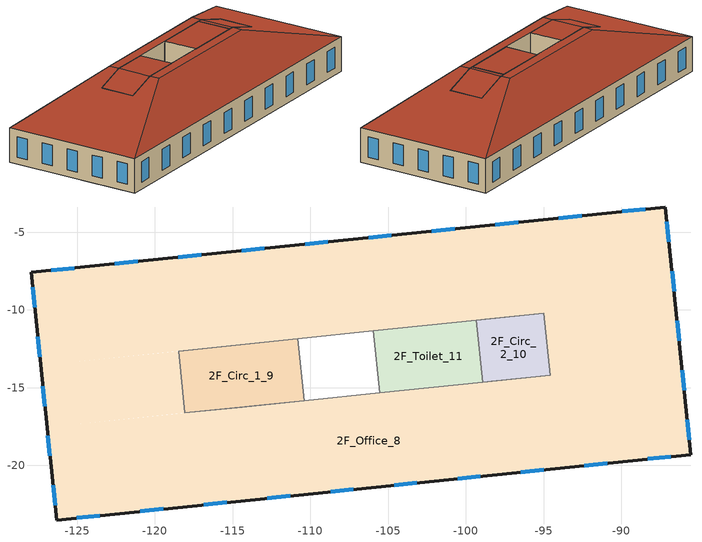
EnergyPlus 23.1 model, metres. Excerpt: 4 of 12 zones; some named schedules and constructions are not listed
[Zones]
2F_Circ_1_9
 floor to GF_Circ_1_4 (300mmConcrete 80mmInsulation 80mmScreed_FLIPPED): -118.47,-12.64 -110.79,-11.85 -110.38,-15.83 -118.06,-16.62 z4
 wall to GF_Stairwell_6 (200mmConcrete_FLIPPED): -110.38,-15.83 -110.79,-11.85 z4:12
 wall to 2F_Office_8 (200mmConcrete_FLIPPED): -118.47,-12.64 -118.06,-16.62 z4:10.9; -118.06,-16.62,4 -110.38,-15.83,4 -110.38,-15.83,12 -114.69,-16.28,12 -118.06,-16.62,10.9; -110.79,-11.85,4 -118.47,-12.64,4 -118.47,-12.64,10.9 -115.11,-12.3,12 -110.79,-11.85,12
 roof outside (NECB-2020 Non-residential Library CZ 8 Exterior Roof (Mass)): -118.47,-12.64,10.9 -118.06,-16.62,10.9 -114.69,-16.28,12 -115.11,-12.3,12; -110.38,-15.83 -110.79,-11.85 -115.11,-12.3 -114.69,-16.28 z12
2F_Circ_2_10
 floor to GF_Circ_2_5 (300mmConcrete 80mmInsulation 80mmScreed_FLIPPED): -99.32,-10.67 -94.99,-10.22 -94.58,-14.2 -98.91,-14.65 z4
 wall to 2F_Toilet_11 (200mmConcrete): -99.32,-10.67 -98.91,-14.65 z4:12
 wall to 2F_Office_8 (200mmConcrete_FLIPPED): -94.58,-14.2 -94.99,-10.22 z4:10.76; -98.91,-14.65,4 -94.58,-14.2,4 -94.58,-14.2,10.76 -98.38,-14.59,12 -98.91,-14.65,12; -94.99,-10.22,4 -99.32,-10.67,4 -99.32,-10.67,12 -98.79,-10.61,12 -94.99,-10.22,10.76
 roof outside (NECB-2020 Non-residential Library CZ 8 Exterior Roof (Mass)): -94.58,-14.2,10.76 -94.99,-10.22,10.76 -98.79,-10.61,12 -98.38,-14.59,12; -99.32,-10.67 -98.91,-14.65 -98.38,-14.59 -98.79,-10.61 z12
2F_Office_8
 floor to GF_Office_1_0 (300mmConcrete 80mmInsulation 80mmScreed_FLIPPED): -86.15,-13.33 -85.53,-19.3 -126.31,-23.51 -126.93,-17.54 z4
 floor to GF_Meeting_1_2 (300mmConcrete 80mmInsulation 80mmScreed_FLIPPED): -127.34,-13.56 -118.47,-12.64 -118.06,-16.62 -126.93,-17.54 z4
 floor to GF_Meeting_2_3 (300mmConcrete 80mmInsulation 80mmScreed_FLIPPED): -94.99,-10.22 -86.56,-9.35 -86.15,-13.33 -94.58,-14.2 z4
 floor to GF_Office_2_1 (300mmConcrete 80mmInsulation 80mmScreed_FLIPPED): -127.34,-13.56 -127.96,-7.59 -87.17,-3.38 -86.56,-9.35 z4
 wall outside (2226 Exterior Wall): -127.96,-7.59 -126.31,-23.51 -85.53,-19.3 -87.17,-3.38 -127.96,-7.59 z4:8
 wall to GF_Stairwell_6 (200mmConcrete_FLIPPED): -110.79,-11.85 -105.95,-11.35 / -105.54,-15.33 -110.38,-15.83 z4:12
 wall to 2F_Toilet_11 (200mmConcrete): -105.95,-11.35 -99.32,-10.67 / -98.91,-14.65 -105.54,-15.33 z4:12
 window (Solarban 72 (2) on Starphire - Solarban 72 (4) on Starphire - Starphire (Krypton)): -127.86,-8.55 -127.73,-9.82 / -127.53,-11.73 -127.4,-13 / -127.2,-14.91 -127.07,-16.19 / -126.87,-18.1 -126.74,-19.37 / -126.54,-21.28 -126.41,-22.55 / -125.01,-23.37 -123.54,-23.22 / -120.93,-22.95 -119.46,-22.8 / -116.85,-22.53 -115.38,-22.38 / -112.77,-22.11 -111.31,-21.96 / -108.7,-21.69 -107.23,-21.54 / -104.62,-21.27 -103.15,-21.12 / -100.54,-20.85 -99.07,-20.69 / -96.46,-20.43 -94.99,-20.27 / -92.38,-20 -90.91,-19.85 / -88.3,-19.58 -86.84,-19.43 / -86.94,-5.61 -87.07,-4.34 / -86.61,-8.79 -86.75,-7.52 / -86.29,-11.98 -86.42,-10.7 / -85.96,-15.16 -86.09,-13.89 / -85.63,-18.34 -85.76,-17.07 / -125.18,-7.31 -126.65,-7.46 / -121.11,-6.88 -122.57,-7.04 / -117.03,-6.46 -118.5,-6.61 / -112.95,-6.04 -114.42,-6.19 / -108.87,-5.62 -110.34,-5.77 / -104.79,-5.2 -106.26,-5.35 / -100.71,-4.78 -102.18,-4.93 / -96.64,-4.36 -98.1,-4.51 / -92.56,-3.94 -94.03,-4.09 / -88.48,-3.52 -89.95,-3.67 z4.8:7.2
 roof outside (NECB-2020 Non-residential Library CZ 8 Exterior Roof (Mass)): -126.31,-23.51,8 -85.53,-19.3,8 -98.26,-15.79,12 -114.57,-17.47,12; -87.17,-3.38,8 -127.96,-7.59,8 -115.23,-11.1,12 -98.92,-9.42,12; -114.57,-17.47 -98.26,-15.79 -98.38,-14.59 -114.69,-16.28 z12; -98.92,-9.42 -115.23,-11.1 -115.11,-12.3 -98.79,-10.61 z12; -85.53,-19.3,8 -87.17,-3.38,8 -98.92,-9.42,12 -98.79,-10.61,12 -94.99,-10.22,10.76 -94.58,-14.2,10.76 -98.38,-14.59,12 -98.26,-15.79,12; -127.96,-7.59,8 -126.31,-23.51,8 -114.57,-17.47,12 -114.69,-16.28,12 -118.06,-16.62,10.9 -118.47,-12.64,10.9 -115.11,-12.3,12 -115.23,-11.1,12
2F_Toilet_11
 floor to GF_Toilet_7 (300mmConcrete 80mmInsulation 80mmScreed_FLIPPED): -105.95,-11.35 -99.32,-10.67 -98.91,-14.65 -105.54,-15.33 z4
 wall to GF_Stairwell_6 (200mmConcrete_FLIPPED): -105.95,-11.35 -105.54,-15.33 z4:12
 roof outside (NECB-2020 Non-residential Library CZ 8 Exterior Roof (Mass)): -105.95,-11.35 -105.54,-15.33 -98.91,-14.65 -99.32,-10.67 z12
[Schedule:Week:Daily]
NatVentAvail_2F_Office_8_43; NatVentAvail_GF_Meeting_1_2_43; NatVentAvail_GF_Meeting_2_3_43; NatVentAvail_GF_Office_1_0_43; NatVentAvail_GF_Office_2_1_43: 152982e6-2073-4c89-9850-df9441948286, 259c226b-6335-499b-b022-16b16b382236, 4c731f74-dba0-4987-ac3a-d2566bbb9b55, c10aaf93-a44e-4fdf-adbb-a5451c996f68, 40c08c7b-987b-4ad5-9a42-947e78c8e0e0, 481b65be-aa34-4394-8cfc-39d96cf37334, ae2e3c0e-11ce-41fe-a83c-8940e1383ade, 152982e6-2073-4c89-9850-df9441948286, 152982e6-2073-4c89-9850-df9441948286, 152982e6-2073-4c89-9850-df9441948286, 152982e6-2073-4c89-9850-df9441948286, 152982e6-2073-4c89-9850-df9441948286
NatVentAvail_2F_Office_8_44; NatVentAvail_GF_Meeting_1_2_44; NatVentAvail_GF_Meeting_2_3_44; NatVentAvail_GF_Office_1_0_44; NatVentAvail_GF_Office_2_1_44: 6cda91d2-0097-4b03-aa23-5d7b77ec1b82, e046ac1c-ff5e-4474-adac-aa59b25e6532, 6e8aab75-6853-4fc0-ac2a-944df9f40c04, 481b65be-aa34-4394-8cfc-39d96cf37334, 481b65be-aa34-4394-8cfc-39d96cf37334, 481b65be-aa34-4394-8cfc-39d96cf37334, 481b65be-aa34-4394-8cfc-39d96cf37334, 6cda91d2-0097-4b03-aa23-5d7b77ec1b82, 6cda91d2-0097-4b03-aa23-5d7b77ec1b82, 6cda91d2-0097-4b03-aa23-5d7b77ec1b82, 6cda91d2-0097-4b03-aa23-5d7b77ec1b82, 6cda91d2-0097-4b03-aa23-5d7b77ec1b82
NatVentAvail_2F_Office_8_45; NatVentAvail_GF_Meeting_1_2_45; NatVentAvail_GF_Meeting_2_3_45; NatVentAvail_GF_Office_1_0_45; NatVentAvail_GF_Office_2_1_45: 481b65be-aa34-4394-8cfc-39d96cf37334, 481b65be-aa34-4394-8cfc-39d96cf37334, 481b65be-aa34-4394-8cfc-39d96cf37334, 481b65be-aa34-4394-8cfc-39d96cf37334, 481b65be-aa34-4394-8cfc-39d96cf37334, 86d1a6be-b150-4cc0-acfd-dbd733c04d7d, 481b65be-aa34-4394-8cfc-39d96cf37334, 481b65be-aa34-4394-8cfc-39d96cf37334, 481b65be-aa34-4394-8cfc-39d96cf37334, 481b65be-aa34-4394-8cfc-39d96cf37334, 481b65be-aa34-4394-8cfc-39d96cf37334, 481b65be-aa34-4394-8cfc-39d96cf37334
NatVentAvail_2F_Office_8_46; NatVentAvail_GF_Meeting_1_2_46; NatVentAvail_GF_Meeting_2_3_46; NatVentAvail_GF_Office_1_0_46; NatVentAvail_GF_Office_2_1_46: ac4be1b3-f73c-450c-9d04-176db04e2cff, 481b65be-aa34-4394-8cfc-39d96cf37334, 481b65be-aa34-4394-8cfc-39d96cf37334, 481b65be-aa34-4394-8cfc-39d96cf37334, 481b65be-aa34-4394-8cfc-39d96cf37334, 481b65be-aa34-4394-8cfc-39d96cf37334, 481b65be-aa34-4394-8cfc-39d96cf37334, ac4be1b3-f73c-450c-9d04-176db04e2cff, ac4be1b3-f73c-450c-9d04-176db04e2cff, ac4be1b3-f73c-450c-9d04-176db04e2cff, ac4be1b3-f73c-450c-9d04-176db04e2cff, ac4be1b3-f73c-450c-9d04-176db04e2cff
NatVentAvail_2F_Office_8_47; NatVentAvail_GF_Meeting_1_2_47; NatVentAvail_GF_Meeting_2_3_47; NatVentAvail_GF_Office_1_0_47; NatVentAvail_GF_Office_2_1_47: 481b65be-aa34-4394-8cfc-39d96cf37334, 481b65be-aa34-4394-8cfc-39d96cf37334, 481b65be-aa34-4394-8cfc-39d96cf37334, cef42017-93b5-44b4-a663-666a9f402b3b, 4fefc9f6-fae6-4721-958a-7d4dd10203c1, 481b65be-aa34-4394-8cfc-39d96cf37334, 481b65be-aa34-4394-8cfc-39d96cf37334, 481b65be-aa34-4394-8cfc-39d96cf37334, 481b65be-aa34-4394-8cfc-39d96cf37334, 481b65be-aa34-4394-8cfc-39d96cf37334, 481b65be-aa34-4394-8cfc-39d96cf37334, 481b65be-aa34-4394-8cfc-39d96cf37334
NatVentAvail_2F_Office_8_48; NatVentAvail_2F_Office_8_50; NatVentAvail_2F_Office_8_51; NatVentAvail_2F_Office_8_52; NatVentAvail_GF_Meeting_1_2_0; NatVentAvail_GF_Meeting_1_2_1; NatVentAvail_GF_Meeting_1_2_5; NatVentAvail_GF_Meeting_1_2_6; NatVentAvail_GF_Meeting_1_2_8; NatVentAvail_GF_Meeting_1_2_48; NatVentAvail_GF_Meeting_1_2_50; NatVentAvail_GF_Meeting_1_2_51; NatVentAvail_GF_Meeting_1_2_52; NatVentAvail_GF_Meeting_2_3_0; NatVentAvail_GF_Meeting_2_3_1; NatVentAvail_GF_Meeting_2_3_5; NatVentAvail_GF_Meeting_2_3_6; NatVentAvail_GF_Meeting_2_3_8; NatVentAvail_GF_Meeting_2_3_48; NatVentAvail_GF_Meeting_2_3_50; NatVentAvail_GF_Meeting_2_3_51; NatVentAvail_GF_Meeting_2_3_52; NatVentAvail_GF_Office_1_0_0; NatVentAvail_GF_Office_1_0_1; NatVentAvail_GF_Office_1_0_5; NatVentAvail_GF_Office_1_0_6; NatVentAvail_GF_Office_1_0_8; NatVentAvail_GF_Office_1_0_48; NatVentAvail_GF_Office_1_0_50; NatVentAvail_GF_Office_1_0_51; NatVentAvail_GF_Office_1_0_52; NatVentAvail_GF_Office_2_1_0; NatVentAvail_GF_Office_2_1_1; NatVentAvail_GF_Office_2_1_5; NatVentAvail_GF_Office_2_1_6; NatVentAvail_GF_Office_2_1_8; NatVentAvail_GF_Office_2_1_48; NatVentAvail_GF_Office_2_1_50; NatVentAvail_GF_Office_2_1_51; NatVentAvail_GF_Office_2_1_52: 481b65be-aa34-4394-8cfc-39d96cf37334, 481b65be-aa34-4394-8cfc-39d96cf37334, 481b65be-aa34-4394-8cfc-39d96cf37334, 481b65be-aa34-4394-8cfc-39d96cf37334, 481b65be-aa34-4394-8cfc-39d96cf37334, 481b65be-aa34-4394-8cfc-39d96cf37334, 481b65be-aa34-4394-8cfc-39d96cf37334, 481b65be-aa34-4394-8cfc-39d96cf37334, 481b65be-aa34-4394-8cfc-39d96cf37334, 481b65be-aa34-4394-8cfc-39d96cf37334, 481b65be-aa34-4394-8cfc-39d96cf37334, 481b65be-aa34-4394-8cfc-39d96cf37334
NatVentAvail_2F_Office_8_49; NatVentAvail_GF_Meeting_1_2_49; NatVentAvail_GF_Meeting_2_3_49; NatVentAvail_GF_Office_1_0_49; NatVentAvail_GF_Office_2_1_49: 481b65be-aa34-4394-8cfc-39d96cf37334, 481b65be-aa34-4394-8cfc-39d96cf37334, 1a1f2160-0220-44d4-ab9a-8bd88a1c583a, 481b65be-aa34-4394-8cfc-39d96cf37334, 7a194255-b2a1-4178-a277-9114146790ef, a4f48adb-2329-451d-a222-4d571732849f, 481b65be-aa34-4394-8cfc-39d96cf37334, 481b65be-aa34-4394-8cfc-39d96cf37334, 481b65be-aa34-4394-8cfc-39d96cf37334, 481b65be-aa34-4394-8cfc-39d96cf37334, 481b65be-aa34-4394-8cfc-39d96cf37334, 481b65be-aa34-4394-8cfc-39d96cf37334
NatVentAvail_GF_Meeting_1_2_2; NatVentAvail_GF_Meeting_2_3_2; NatVentAvail_GF_Office_1_0_2; NatVentAvail_GF_Office_2_1_2: 481b65be-aa34-4394-8cfc-39d96cf37334, 35135b1e-b0cb-4441-952d-0c07ebfb78a6, 481b65be-aa34-4394-8cfc-39d96cf37334, 481b65be-aa34-4394-8cfc-39d96cf37334, 481b65be-aa34-4394-8cfc-39d96cf37334, 481b65be-aa34-4394-8cfc-39d96cf37334, 481b65be-aa34-4394-8cfc-39d96cf37334, 481b65be-aa34-4394-8cfc-39d96cf37334, 481b65be-aa34-4394-8cfc-39d96cf37334, 481b65be-aa34-4394-8cfc-39d96cf37334, 481b65be-aa34-4394-8cfc-39d96cf37334, 481b65be-aa34-4394-8cfc-39d96cf37334
NatVentAvail_GF_Meeting_1_2_3; NatVentAvail_GF_Meeting_2_3_3; NatVentAvail_GF_Office_1_0_3; NatVentAvail_GF_Office_2_1_3: 481b65be-aa34-4394-8cfc-39d96cf37334, 481b65be-aa34-4394-8cfc-39d96cf37334, 481b65be-aa34-4394-8cfc-39d96cf37334, 150945bf-e9d1-49c0-9279-e35aa3919a6a, 5fdfd00a-b9b2-48e8-bf71-d67caf496b49, a4f48adb-2329-451d-a222-4d571732849f, 481b65be-aa34-4394-8cfc-39d96cf37334, 481b65be-aa34-4394-8cfc-39d96cf37334, 481b65be-aa34-4394-8cfc-39d96cf37334, 481b65be-aa34-4394-8cfc-39d96cf37334, 481b65be-aa34-4394-8cfc-39d96cf37334, 481b65be-aa34-4394-8cfc-39d96cf37334
NatVentAvail_GF_Meeting_1_2_4; NatVentAvail_GF_Meeting_2_3_4; NatVentAvail_GF_Office_1_0_4; NatVentAvail_GF_Office_2_1_4: 481b65be-aa34-4394-8cfc-39d96cf37334, 481b65be-aa34-4394-8cfc-39d96cf37334, 481b65be-aa34-4394-8cfc-39d96cf37334, 481b65be-aa34-4394-8cfc-39d96cf37334, 481b65be-aa34-4394-8cfc-39d96cf37334, 481b65be-aa34-4394-8cfc-39d96cf37334, 6533cae3-2536-4365-937b-e180d94842ca, 481b65be-aa34-4394-8cfc-39d96cf37334, 481b65be-aa34-4394-8cfc-39d96cf37334, 481b65be-aa34-4394-8cfc-39d96cf37334, 481b65be-aa34-4394-8cfc-39d96cf37334, 481b65be-aa34-4394-8cfc-39d96cf37334
NatVentAvail_GF_Meeting_1_2_7; NatVentAvail_GF_Meeting_2_3_7; NatVentAvail_GF_Office_1_0_7; NatVentAvail_GF_Office_2_1_7: 481b65be-aa34-4394-8cfc-39d96cf37334, 481b65be-aa34-4394-8cfc-39d96cf37334, 481b65be-aa34-4394-8cfc-39d96cf37334, 481b65be-aa34-4394-8cfc-39d96cf37334, 75b6f9e5-fbf6-469f-ad0e-e44e1781b06f, 481b65be-aa34-4394-8cfc-39d96cf37334, 481b65be-aa34-4394-8cfc-39d96cf37334, 481b65be-aa34-4394-8cfc-39d96cf37334, 481b65be-aa34-4394-8cfc-39d96cf37334, 481b65be-aa34-4394-8cfc-39d96cf37334, 481b65be-aa34-4394-8cfc-39d96cf37334, 481b65be-aa34-4394-8cfc-39d96cf37334
NatVentAvail_GF_Meeting_1_2_9; NatVentAvail_GF_Meeting_2_3_9; NatVentAvail_GF_Office_1_0_9; NatVentAvail_GF_Office_2_1_9: 481b65be-aa34-4394-8cfc-39d96cf37334, 481b65be-aa34-4394-8cfc-39d96cf37334, 481b65be-aa34-4394-8cfc-39d96cf37334, 481b65be-aa34-4394-8cfc-39d96cf37334, 481b65be-aa34-4394-8cfc-39d96cf37334, ba71edfe-bbb3-4496-8d68-2935feb822b6, 481b65be-aa34-4394-8cfc-39d96cf37334, 481b65be-aa34-4394-8cfc-39d96cf37334, 481b65be-aa34-4394-8cfc-39d96cf37334, 481b65be-aa34-4394-8cfc-39d96cf37334, 481b65be-aa34-4394-8cfc-39d96cf37334, 481b65be-aa34-4394-8cfc-39d96cf37334
NatVentAvail_GF_Meeting_1_2_10; NatVentAvail_GF_Meeting_2_3_10; NatVentAvail_GF_Office_1_0_10; NatVentAvail_GF_Office_2_1_10: 481b65be-aa34-4394-8cfc-39d96cf37334, c633655f-a35f-4c08-b48d-3a6c36cc312d, e6041973-ce6f-4d1b-b63b-9be04b6466bc, 481b65be-aa34-4394-8cfc-39d96cf37334, 481b65be-aa34-4394-8cfc-39d96cf37334, 481b65be-aa34-4394-8cfc-39d96cf37334, ddfdac7b-5d8c-48df-ac3c-2649f0067b1c, 481b65be-aa34-4394-8cfc-39d96cf37334, 481b65be-aa34-4394-8cfc-39d96cf37334, 481b65be-aa34-4394-8cfc-39d96cf37334, 481b65be-aa34-4394-8cfc-39d96cf37334, 481b65be-aa34-4394-8cfc-39d96cf37334
NatVentAvail_GF_Meeting_1_2_11; NatVentAvail_GF_Meeting_2_3_11; NatVentAvail_GF_Office_1_0_11; NatVentAvail_GF_Office_2_1_11: 481b65be-aa34-4394-8cfc-39d96cf37334, 481b65be-aa34-4394-8cfc-39d96cf37334, 341d4c8f-a9f5-4b40-9769-2dbcab0205e0, 7108c6a7-f48c-42e5-8b77-167fa0b1e350, a6d4cbd6-8dbd-4274-acf7-417acc61ad59, 481b65be-aa34-4394-8cfc-39d96cf37334, 45aa8c06-62dd-494e-b799-91492d05be73, 481b65be-aa34-4394-8cfc-39d96cf37334, 481b65be-aa34-4394-8cfc-39d96cf37334, 481b65be-aa34-4394-8cfc-39d96cf37334, 481b65be-aa34-4394-8cfc-39d96cf37334, 481b65be-aa34-4394-8cfc-39d96cf37334
NatVentAvail_GF_Meeting_1_2_12; NatVentAvail_GF_Meeting_2_3_12; NatVentAvail_GF_Office_1_0_12; NatVentAvail_GF_Office_2_1_12: a385ad6d-5881-42ea-9053-ca77a66d77ad, 70307fdd-10f4-492c-bdc0-4585adde213a, 481b65be-aa34-4394-8cfc-39d96cf37334, 481b65be-aa34-4394-8cfc-39d96cf37334, 9398d388-8b38-4bd0-9d0b-05249172f20e, 4e9d083e-eebf-4b7b-b2db-40feb3b47f5a, bcef20a4-bedf-4915-a70b-752fc1135f89, a385ad6d-5881-42ea-9053-ca77a66d77ad, a385ad6d-5881-42ea-9053-ca77a66d77ad, a385ad6d-5881-42ea-9053-ca77a66d77ad, a385ad6d-5881-42ea-9053-ca77a66d77ad, a385ad6d-5881-42ea-9053-ca77a66d77ad
NatVentAvail_GF_Meeting_1_2_13; NatVentAvail_GF_Meeting_2_3_13; NatVentAvail_GF_Office_1_0_13; NatVentAvail_GF_Office_2_1_13: 620935af-878a-47b7-b480-d2de31c5aac7, e6041973-ce6f-4d1b-b63b-9be04b6466bc, 430cd8c7-8bda-4e8d-9ffd-4f68d22a733a, 481b65be-aa34-4394-8cfc-39d96cf37334, 7013b4b2-a8ac-4e92-8282-476b3629b3bc, e780b2f9-ee9d-4e16-880e-8cba3c39c608, b2e5299f-647b-40fb-9c10-f5b4ed6a37b8, 620935af-878a-47b7-b480-d2de31c5aac7, 620935af-878a-47b7-b480-d2de31c5aac7, 620935af-878a-47b7-b480-d2de31c5aac7, 620935af-878a-47b7-b480-d2de31c5aac7, 620935af-878a-47b7-b480-d2de31c5aac7
NatVentAvail_GF_Meeting_1_2_14; NatVentAvail_GF_Meeting_2_3_14; NatVentAvail_GF_Office_1_0_14; NatVentAvail_GF_Office_2_1_14: a99d9b66-4d60-45b4-bb84-3387dd193f91, a99d9b66-4d60-45b4-bb84-3387dd193f91, be4291da-6c00-4761-aee0-1f3f2fdffc35, 99e3258c-6d22-4cb2-970d-3cae8ebe5357, c16e8f44-cd78-4d4e-bdac-f4095082f379, cfbcb885-a4b0-449c-ac6d-5ef2f99d1c90, a3662b57-adee-4b52-967c-76ec5c955655, a99d9b66-4d60-45b4-bb84-3387dd193f91, a99d9b66-4d60-45b4-bb84-3387dd193f91, a99d9b66-4d60-45b4-bb84-3387dd193f91, a99d9b66-4d60-45b4-bb84-3387dd193f91, a99d9b66-4d60-45b4-bb84-3387dd193f91
NatVentAvail_GF_Meeting_1_2_15; NatVentAvail_GF_Meeting_2_3_15; NatVentAvail_GF_Office_1_0_15; NatVentAvail_GF_Office_2_1_15: 764b2c02-328f-4904-97c5-4c1db9a82452, 5fdfd00a-b9b2-48e8-bf71-d67caf496b49, 4b2aec0c-5c39-4525-9800-4576c696e7e3, aa1a2a08-e467-4b6f-868e-64ee21aa654f, 4b2aec0c-5c39-4525-9800-4576c696e7e3, 4e9d083e-eebf-4b7b-b2db-40feb3b47f5a, 620935af-878a-47b7-b480-d2de31c5aac7, 764b2c02-328f-4904-97c5-4c1db9a82452, 764b2c02-328f-4904-97c5-4c1db9a82452, 764b2c02-328f-4904-97c5-4c1db9a82452, 764b2c02-328f-4904-97c5-4c1db9a82452, 764b2c02-328f-4904-97c5-4c1db9a82452
NatVentAvail_GF_Meeting_1_2_16; NatVentAvail_GF_Meeting_2_3_16; NatVentAvail_GF_Office_1_0_16; NatVentAvail_GF_Office_2_1_16: 7c3384e4-b784-47f0-ad49-69b33312a5e8, 12037a17-9201-41d0-95b3-3c53a17a46b7, 430cd8c7-8bda-4e8d-9ffd-4f68d22a733a, 24426cc5-04e3-415b-928a-67f00504b69c, 1040e664-75e2-4fa5-97f7-2dabb926a648, 34aff1c4-1b9a-4f1c-a316-06746d76b9f0, 79553e91-34a5-4cef-bd62-fd293a3a9a12, 7c3384e4-b784-47f0-ad49-69b33312a5e8, 7c3384e4-b784-47f0-ad49-69b33312a5e8, 7c3384e4-b784-47f0-ad49-69b33312a5e8, 7c3384e4-b784-47f0-ad49-69b33312a5e8, 7c3384e4-b784-47f0-ad49-69b33312a5e8
NatVentAvail_GF_Meeting_1_2_17; NatVentAvail_GF_Meeting_2_3_17; NatVentAvail_GF_Office_1_0_17; NatVentAvail_GF_Office_2_1_17: d0ff9815-852c-44c9-967f-12e380d994d9, 35e7309a-5701-4c9b-bea3-c0028b26a4ef, bc35767f-4817-4f57-8a13-ca5cf1330dc2, 4058ef9a-56ed-4a67-830e-027c5ef855a3, 9448efb7-e2e5-4e80-ac0a-d3d97978f15a, c9b9f503-524c-402f-8a81-ff6c04892b0d, c9b9f503-524c-402f-8a81-ff6c04892b0d, d0ff9815-852c-44c9-967f-12e380d994d9, d0ff9815-852c-44c9-967f-12e380d994d9, d0ff9815-852c-44c9-967f-12e380d994d9, d0ff9815-852c-44c9-967f-12e380d994d9, d0ff9815-852c-44c9-967f-12e380d994d9
NatVentAvail_GF_Meeting_1_2_18; NatVentAvail_GF_Meeting_2_3_18; NatVentAvail_GF_Office_1_0_18; NatVentAvail_GF_Office_2_1_18: c9b9f503-524c-402f-8a81-ff6c04892b0d, c9b9f503-524c-402f-8a81-ff6c04892b0d, a583ce99-40e7-4723-b850-b186463ff1a0, 32f3740c-f8c9-4b96-affd-04441fe70ef7, a583ce99-40e7-4723-b850-b186463ff1a0, b0784bab-6265-4e80-8df3-8397b2f78335, bb90e6be-dcc3-43a9-9edb-9b120a57317a, c9b9f503-524c-402f-8a81-ff6c04892b0d, c9b9f503-524c-402f-8a81-ff6c04892b0d, c9b9f503-524c-402f-8a81-ff6c04892b0d, c9b9f503-524c-402f-8a81-ff6c04892b0d, c9b9f503-524c-402f-8a81-ff6c04892b0d
NatVentAvail_GF_Meeting_1_2_19; NatVentAvail_GF_Meeting_2_3_19; NatVentAvail_GF_Office_1_0_19; NatVentAvail_GF_Office_2_1_19: 9229c971-8de1-457c-bcb4-11b2987f83d1, c9b9f503-524c-402f-8a81-ff6c04892b0d, 882c9e40-633b-4a74-85c1-958bf3337e62, bb90e6be-dcc3-43a9-9edb-9b120a57317a, 4fa02e5d-348f-4a7b-93bf-3bd77053e517, c9b9f503-524c-402f-8a81-ff6c04892b0d, 8fb880aa-3e40-4875-a1fa-c77f82adc881, 9229c971-8de1-457c-bcb4-11b2987f83d1, 9229c971-8de1-457c-bcb4-11b2987f83d1, 9229c971-8de1-457c-bcb4-11b2987f83d1, 9229c971-8de1-457c-bcb4-11b2987f83d1, 9229c971-8de1-457c-bcb4-11b2987f83d1
NatVentAvail_GF_Meeting_1_2_20; NatVentAvail_GF_Meeting_2_3_20; NatVentAvail_GF_Office_1_0_20; NatVentAvail_GF_Office_2_1_20: 8ad72a43-8a35-4bca-bda6-39b98ee41052, 5a992947-7ecc-485f-a0cb-a78bc648400e, 4058ef9a-56ed-4a67-830e-027c5ef855a3, 3c2d1025-e06b-40b6-b8d1-2038dfb7311a, bb90e6be-dcc3-43a9-9edb-9b120a57317a, c9b9f503-524c-402f-8a81-ff6c04892b0d, 31f9487e-7715-414e-a3fe-18a4c7a51ed1, 8ad72a43-8a35-4bca-bda6-39b98ee41052, 8ad72a43-8a35-4bca-bda6-39b98ee41052, 8ad72a43-8a35-4bca-bda6-39b98ee41052, 8ad72a43-8a35-4bca-bda6-39b98ee41052, 8ad72a43-8a35-4bca-bda6-39b98ee41052
NatVentAvail_GF_Meeting_1_2_21; NatVentAvail_GF_Meeting_2_3_21; NatVentAvail_GF_Office_1_0_21; NatVentAvail_GF_Office_2_1_21: 2084bcad-3b8a-4ab3-814f-dded27d41c7a, 7daeba01-1658-4a81-9918-0346ff461ed5, 8fb880aa-3e40-4875-a1fa-c77f82adc881, a97da700-7689-442e-9ca1-304409b229bd, 39cfb194-17ae-46dd-ae7a-168aeedba090, 1382094d-bd48-4733-90ff-7481ce769943, c9b9f503-524c-402f-8a81-ff6c04892b0d, 2084bcad-3b8a-4ab3-814f-dded27d41c7a, 2084bcad-3b8a-4ab3-814f-dded27d41c7a, 2084bcad-3b8a-4ab3-814f-dded27d41c7a, 2084bcad-3b8a-4ab3-814f-dded27d41c7a, 2084bcad-3b8a-4ab3-814f-dded27d41c7a
NatVentAvail_GF_Meeting_1_2_22; NatVentAvail_GF_Meeting_2_3_22; NatVentAvail_GF_Office_1_0_22; NatVentAvail_GF_Office_2_1_22: 73fa0fc2-9bb2-49d1-9918-e8ac43fa8b0d, 3a0542e0-8a6a-42ee-9646-b2a900132ec2, c9b9f503-524c-402f-8a81-ff6c04892b0d, c9b9f503-524c-402f-8a81-ff6c04892b0d, c9b9f503-524c-402f-8a81-ff6c04892b0d, c9b9f503-524c-402f-8a81-ff6c04892b0d, ed3b5268-52e8-4b3b-afc8-e7673943b6b8, 73fa0fc2-9bb2-49d1-9918-e8ac43fa8b0d, 73fa0fc2-9bb2-49d1-9918-e8ac43fa8b0d, 73fa0fc2-9bb2-49d1-9918-e8ac43fa8b0d, 73fa0fc2-9bb2-49d1-9918-e8ac43fa8b0d, 73fa0fc2-9bb2-49d1-9918-e8ac43fa8b0d
NatVentAvail_GF_Meeting_1_2_23; NatVentAvail_GF_Meeting_2_3_23; NatVentAvail_GF_Office_1_0_23; NatVentAvail_GF_Office_2_1_23: a6443c4e-393c-46ac-ad5f-f5e24670cdfb, c9b9f503-524c-402f-8a81-ff6c04892b0d, c9b9f503-524c-402f-8a81-ff6c04892b0d, 892b0948-6aab-47fa-a5bb-fa68f2ce19cc, 8c0a73c6-fe3a-4035-844c-68ead907690b, 9229c971-8de1-457c-bcb4-11b2987f83d1, c9b9f503-524c-402f-8a81-ff6c04892b0d, a6443c4e-393c-46ac-ad5f-f5e24670cdfb, a6443c4e-393c-46ac-ad5f-f5e24670cdfb, a6443c4e-393c-46ac-ad5f-f5e24670cdfb, a6443c4e-393c-46ac-ad5f-f5e24670cdfb, a6443c4e-393c-46ac-ad5f-f5e24670cdfb
NatVentAvail_GF_Meeting_1_2_24; NatVentAvail_GF_Meeting_2_3_24; NatVentAvail_GF_Office_1_0_24; NatVentAvail_GF_Office_2_1_24: 55a8601d-68fd-4da7-bd24-17c453973daf, c16e8f44-cd78-4d4e-bdac-f4095082f379, e5fbd4da-3910-4acb-b592-466a77640817, c9b9f503-524c-402f-8a81-ff6c04892b0d, bfd9b142-1ba4-42ab-a75b-09dbdae48ffd, b47494f7-731f-4a0b-912d-c40484310d73, c9b9f503-524c-402f-8a81-ff6c04892b0d, 55a8601d-68fd-4da7-bd24-17c453973daf, 55a8601d-68fd-4da7-bd24-17c453973daf, 55a8601d-68fd-4da7-bd24-17c453973daf, 55a8601d-68fd-4da7-bd24-17c453973daf, 55a8601d-68fd-4da7-bd24-17c453973daf
NatVentAvail_GF_Meeting_1_2_25; NatVentAvail_GF_Meeting_2_3_25; NatVentAvail_GF_Office_1_0_25; NatVentAvail_GF_Office_2_1_25: c9b9f503-524c-402f-8a81-ff6c04892b0d, c9b9f503-524c-402f-8a81-ff6c04892b0d, c9b9f503-524c-402f-8a81-ff6c04892b0d, a97da700-7689-442e-9ca1-304409b229bd, 9229c971-8de1-457c-bcb4-11b2987f83d1, c9b9f503-524c-402f-8a81-ff6c04892b0d, c9b9f503-524c-402f-8a81-ff6c04892b0d, c9b9f503-524c-402f-8a81-ff6c04892b0d, c9b9f503-524c-402f-8a81-ff6c04892b0d, c9b9f503-524c-402f-8a81-ff6c04892b0d, c9b9f503-524c-402f-8a81-ff6c04892b0d, c9b9f503-524c-402f-8a81-ff6c04892b0d
NatVentAvail_GF_Meeting_1_2_26; NatVentAvail_GF_Meeting_2_3_26; NatVentAvail_GF_Office_1_0_26; NatVentAvail_GF_Office_2_1_26: a7c81988-0ead-47a8-81c7-03c047c61615, c9b9f503-524c-402f-8a81-ff6c04892b0d, 9448efb7-e2e5-4e80-ac0a-d3d97978f15a, c9b9f503-524c-402f-8a81-ff6c04892b0d, c9b9f503-524c-402f-8a81-ff6c04892b0d, c9b9f503-524c-402f-8a81-ff6c04892b0d, c9b9f503-524c-402f-8a81-ff6c04892b0d, a7c81988-0ead-47a8-81c7-03c047c61615, a7c81988-0ead-47a8-81c7-03c047c61615, a7c81988-0ead-47a8-81c7-03c047c61615, a7c81988-0ead-47a8-81c7-03c047c61615, a7c81988-0ead-47a8-81c7-03c047c61615
NatVentAvail_GF_Meeting_1_2_27; NatVentAvail_GF_Meeting_1_2_28; NatVentAvail_GF_Meeting_1_2_29; NatVentAvail_GF_Meeting_1_2_30; NatVentAvail_GF_Meeting_1_2_31; NatVentAvail_GF_Meeting_1_2_33; NatVentAvail_GF_Meeting_1_2_34; NatVentAvail_GF_Meeting_2_3_27; NatVentAvail_GF_Meeting_2_3_28; NatVentAvail_GF_Meeting_2_3_29; NatVentAvail_GF_Meeting_2_3_30; NatVentAvail_GF_Meeting_2_3_31; NatVentAvail_GF_Meeting_2_3_33; NatVentAvail_GF_Meeting_2_3_34; NatVentAvail_GF_Office_1_0_27; NatVentAvail_GF_Office_1_0_28; NatVentAvail_GF_Office_1_0_29; NatVentAvail_GF_Office_1_0_30; NatVentAvail_GF_Office_1_0_31; NatVentAvail_GF_Office_1_0_33; NatVentAvail_GF_Office_1_0_34; NatVentAvail_GF_Office_2_1_27; NatVentAvail_GF_Office_2_1_28; NatVentAvail_GF_Office_2_1_29; NatVentAvail_GF_Office_2_1_30; NatVentAvail_GF_Office_2_1_31; NatVentAvail_GF_Office_2_1_33; NatVentAvail_GF_Office_2_1_34: c9b9f503-524c-402f-8a81-ff6c04892b0d, c9b9f503-524c-402f-8a81-ff6c04892b0d, c9b9f503-524c-402f-8a81-ff6c04892b0d, c9b9f503-524c-402f-8a81-ff6c04892b0d, c9b9f503-524c-402f-8a81-ff6c04892b0d, c9b9f503-524c-402f-8a81-ff6c04892b0d, c9b9f503-524c-402f-8a81-ff6c04892b0d, c9b9f503-524c-402f-8a81-ff6c04892b0d, c9b9f503-524c-402f-8a81-ff6c04892b0d, c9b9f503-524c-402f-8a81-ff6c04892b0d, c9b9f503-524c-402f-8a81-ff6c04892b0d, c9b9f503-524c-402f-8a81-ff6c04892b0d
NatVentAvail_GF_Meeting_1_2_32; NatVentAvail_GF_Meeting_2_3_32; NatVentAvail_GF_Office_1_0_32; NatVentAvail_GF_Office_2_1_32: c9b9f503-524c-402f-8a81-ff6c04892b0d, 497ec9fb-2d38-451f-ab47-1e2b19b78d7b, 9ca73440-7321-4157-a3d2-c9d74493b002, 4921e756-a7e0-41e2-b94a-db77893ed942, c9b9f503-524c-402f-8a81-ff6c04892b0d, c9b9f503-524c-402f-8a81-ff6c04892b0d, c9b9f503-524c-402f-8a81-ff6c04892b0d, c9b9f503-524c-402f-8a81-ff6c04892b0d, c9b9f503-524c-402f-8a81-ff6c04892b0d, c9b9f503-524c-402f-8a81-ff6c04892b0d, c9b9f503-524c-402f-8a81-ff6c04892b0d, c9b9f503-524c-402f-8a81-ff6c04892b0d
NatVentAvail_GF_Meeting_1_2_35; NatVentAvail_GF_Meeting_2_3_35; NatVentAvail_GF_Office_1_0_35; NatVentAvail_GF_Office_2_1_35: c9b9f503-524c-402f-8a81-ff6c04892b0d, c9b9f503-524c-402f-8a81-ff6c04892b0d, c9b9f503-524c-402f-8a81-ff6c04892b0d, c9b9f503-524c-402f-8a81-ff6c04892b0d, a583ce99-40e7-4723-b850-b186463ff1a0, 8896e7bd-f2a5-43ef-9ebc-b4605a7d9197, 4fa02e5d-348f-4a7b-93bf-3bd77053e517, c9b9f503-524c-402f-8a81-ff6c04892b0d, c9b9f503-524c-402f-8a81-ff6c04892b0d, c9b9f503-524c-402f-8a81-ff6c04892b0d, c9b9f503-524c-402f-8a81-ff6c04892b0d, c9b9f503-524c-402f-8a81-ff6c04892b0d
NatVentAvail_GF_Meeting_1_2_36; NatVentAvail_GF_Meeting_2_3_36; NatVentAvail_GF_Office_1_0_36; NatVentAvail_GF_Office_2_1_36: c9b9f503-524c-402f-8a81-ff6c04892b0d, d1d8fc59-733b-44da-84b1-455e74460c74, 0668dc57-0018-4e43-927c-123850c70161, 259c226b-6335-499b-b022-16b16b382236, 4dd8b6e6-68f1-4099-afc4-e2e5731c2213, 41041b1e-6041-481c-8ad3-dbf40eef7016, 07895627-271f-4815-9973-c96ff7b765c7, c9b9f503-524c-402f-8a81-ff6c04892b0d, c9b9f503-524c-402f-8a81-ff6c04892b0d, c9b9f503-524c-402f-8a81-ff6c04892b0d, c9b9f503-524c-402f-8a81-ff6c04892b0d, c9b9f503-524c-402f-8a81-ff6c04892b0d
NatVentAvail_GF_Meeting_1_2_37; NatVentAvail_GF_Meeting_2_3_37; NatVentAvail_GF_Office_1_0_37; NatVentAvail_GF_Office_2_1_37: 9734af34-461d-459e-b0ad-4286a826d1f0, b5cb2dbc-12dd-43d0-8bc4-684265e69819, c9b9f503-524c-402f-8a81-ff6c04892b0d, c9b9f503-524c-402f-8a81-ff6c04892b0d, 7801abd4-1dc4-4c57-8b55-774479372ab2, 71f73394-fe8c-4079-ab12-93ef99ad3484, 959b7289-c766-4530-a64f-a952d885af4a, 9734af34-461d-459e-b0ad-4286a826d1f0, 9734af34-461d-459e-b0ad-4286a826d1f0, 9734af34-461d-459e-b0ad-4286a826d1f0, 9734af34-461d-459e-b0ad-4286a826d1f0, 9734af34-461d-459e-b0ad-4286a826d1f0
NatVentAvail_GF_Meeting_1_2_38; NatVentAvail_GF_Meeting_2_3_38; NatVentAvail_GF_Office_1_0_38; NatVentAvail_GF_Office_2_1_38: c975de74-5520-4291-bc70-bd185feb27f6, ba726d7d-e5d8-4852-81b1-707efe4d6a42, ccddaecf-c173-4bfa-b0bb-a4569261d29b, 3e4d1961-f384-4a25-bea2-65c50377a2cb, 79553e91-34a5-4cef-bd62-fd293a3a9a12, 062b535e-23d0-4b42-be82-c6de64a530ec, 259c226b-6335-499b-b022-16b16b382236, c975de74-5520-4291-bc70-bd185feb27f6, c975de74-5520-4291-bc70-bd185feb27f6, c975de74-5520-4291-bc70-bd185feb27f6, c975de74-5520-4291-bc70-bd185feb27f6, c975de74-5520-4291-bc70-bd185feb27f6
NatVentAvail_GF_Meeting_1_2_39; NatVentAvail_GF_Meeting_2_3_39; NatVentAvail_GF_Office_1_0_39; NatVentAvail_GF_Office_2_1_39: 58089c3a-d5ed-4fa3-ad63-f9d3b69b8e4e, 87dddd88-d576-429f-918a-b6fa84f2763c, 2cfe8172-0d9b-4854-ac76-d9de5a4f1bd0, ccc7b02a-3cc9-4aac-abde-50ca91343f7a, cfbcb885-a4b0-449c-ac6d-5ef2f99d1c90, 7b3c500f-1376-40c3-8ba2-664bb18d1f6f, cfbcb885-a4b0-449c-ac6d-5ef2f99d1c90, 58089c3a-d5ed-4fa3-ad63-f9d3b69b8e4e, 58089c3a-d5ed-4fa3-ad63-f9d3b69b8e4e, 58089c3a-d5ed-4fa3-ad63-f9d3b69b8e4e, 58089c3a-d5ed-4fa3-ad63-f9d3b69b8e4e, 58089c3a-d5ed-4fa3-ad63-f9d3b69b8e4e
NatVentAvail_GF_Meeting_1_2_40; NatVentAvail_GF_Meeting_2_3_40; NatVentAvail_GF_Office_1_0_40; NatVentAvail_GF_Office_2_1_40: c9b9f503-524c-402f-8a81-ff6c04892b0d, 9542f28b-5f32-4223-8f4d-7c7712215fe8, ed3b5268-52e8-4b3b-afc8-e7673943b6b8, 30cf9f27-8d7b-468b-a17f-e1194096fa17, 87dddd88-d576-429f-918a-b6fa84f2763c, 131da361-01dd-4c4d-83c0-577be9cc8521, 910c4a87-bb5b-42c5-8658-84d463352c73, c9b9f503-524c-402f-8a81-ff6c04892b0d, c9b9f503-524c-402f-8a81-ff6c04892b0d, c9b9f503-524c-402f-8a81-ff6c04892b0d, c9b9f503-524c-402f-8a81-ff6c04892b0d, c9b9f503-524c-402f-8a81-ff6c04892b0d
NatVentAvail_GF_Meeting_1_2_41; NatVentAvail_GF_Meeting_2_3_41; NatVentAvail_GF_Office_1_0_41; NatVentAvail_GF_Office_2_1_41: 2ff11331-7127-46d9-bc91-577c24cdde73, a385ad6d-5881-42ea-9053-ca77a66d77ad, a385ad6d-5881-42ea-9053-ca77a66d77ad, d4d0bdba-2943-440e-83cd-4daa8ea8db3a, 131da361-01dd-4c4d-83c0-577be9cc8521, 589dc508-233f-4e4f-99b5-138c6ae55b33, cabf2c7f-cccc-486b-b82a-7e9f4b70592e, 2ff11331-7127-46d9-bc91-577c24cdde73, 2ff11331-7127-46d9-bc91-577c24cdde73, 2ff11331-7127-46d9-bc91-577c24cdde73, 2ff11331-7127-46d9-bc91-577c24cdde73, 2ff11331-7127-46d9-bc91-577c24cdde73
NatVentAvail_GF_Meeting_1_2_42; NatVentAvail_GF_Meeting_2_3_42; NatVentAvail_GF_Office_1_0_42; NatVentAvail_GF_Office_2_1_42: c9b9f503-524c-402f-8a81-ff6c04892b0d, 30ddae2a-5e17-47c2-b768-5b4d0f6001fb, 5d9ae6c0-e34f-4c6d-b890-1b24bb4e1906, cd86b45d-4392-47ad-bcbf-90edc0ca5682, 481b65be-aa34-4394-8cfc-39d96cf37334, 2081b3b9-c558-43e2-a369-7402f4eb3a3d, baf5644d-b603-48cd-bc79-e291d109c5c1, c9b9f503-524c-402f-8a81-ff6c04892b0d, c9b9f503-524c-402f-8a81-ff6c04892b0d, c9b9f503-524c-402f-8a81-ff6c04892b0d, c9b9f503-524c-402f-8a81-ff6c04892b0d, c9b9f503-524c-402f-8a81-ff6c04892b0d
OfficeMedium BLDG_EQUIP_SCH_2013_47; OfficeMedium BLDG_EQUIP_SCH_2013_48; OfficeMedium BLDG_EQUIP_SCH_2013_49; OfficeMedium BLDG_EQUIP_SCH_2013_50; OfficeMedium BLDG_EQUIP_SCH_2013_51: d9c27216-81f3-42ce-a89a-473a2fb8d8b3, d9c27216-81f3-42ce-a89a-473a2fb8d8b3, d9c27216-81f3-42ce-a89a-473a2fb8d8b3, d9c27216-81f3-42ce-a89a-473a2fb8d8b3, d9c27216-81f3-42ce-a89a-473a2fb8d8b3, d9c27216-81f3-42ce-a89a-473a2fb8d8b3, 9cb143eb-364e-40b5-8d3c-7bee0478c47d, d9c27216-81f3-42ce-a89a-473a2fb8d8b3, d9c27216-81f3-42ce-a89a-473a2fb8d8b3, d9c27216-81f3-42ce-a89a-473a2fb8d8b3, d9c27216-81f3-42ce-a89a-473a2fb8d8b3, d9c27216-81f3-42ce-a89a-473a2fb8d8b3
OfficeMedium BLDG_EQUIP_SCH_2013_52: d9c27216-81f3-42ce-a89a-473a2fb8d8b3, d9c27216-81f3-42ce-a89a-473a2fb8d8b3, d9c27216-81f3-42ce-a89a-473a2fb8d8b3, d9c27216-81f3-42ce-a89a-473a2fb8d8b3, d9c27216-81f3-42ce-a89a-473a2fb8d8b3, d9c27216-81f3-42ce-a89a-473a2fb8d8b3, d9c27216-81f3-42ce-a89a-473a2fb8d8b3, d9c27216-81f3-42ce-a89a-473a2fb8d8b3, d9c27216-81f3-42ce-a89a-473a2fb8d8b3, d9c27216-81f3-42ce-a89a-473a2fb8d8b3, d9c27216-81f3-42ce-a89a-473a2fb8d8b3, d9c27216-81f3-42ce-a89a-473a2fb8d8b3
OfficeMedium BLDG_LIGHT_SCH_2013_0; OfficeMedium BLDG_LIGHT_SCH_2013_1; OfficeMedium BLDG_LIGHT_SCH_2013_2; OfficeMedium BLDG_LIGHT_SCH_2013_3; OfficeMedium BLDG_LIGHT_SCH_2013_4; OfficeMedium BLDG_LIGHT_SCH_2013_5; OfficeMedium BLDG_LIGHT_SCH_2013_6; OfficeMedium BLDG_LIGHT_SCH_2013_7; OfficeMedium BLDG_LIGHT_SCH_2013_8; OfficeMedium BLDG_LIGHT_SCH_2013_9; OfficeMedium BLDG_LIGHT_SCH_2013_10; OfficeMedium BLDG_LIGHT_SCH_2013_11; OfficeMedium BLDG_LIGHT_SCH_2013_12; OfficeMedium BLDG_LIGHT_SCH_2013_13; OfficeMedium BLDG_LIGHT_SCH_2013_14; OfficeMedium BLDG_LIGHT_SCH_2013_15; OfficeMedium BLDG_LIGHT_SCH_2013_16; OfficeMedium BLDG_LIGHT_SCH_2013_17; OfficeMedium BLDG_LIGHT_SCH_2013_18; OfficeMedium BLDG_LIGHT_SCH_2013_19; OfficeMedium BLDG_LIGHT_SCH_2013_20; OfficeMedium BLDG_LIGHT_SCH_2013_21; OfficeMedium BLDG_LIGHT_SCH_2013_22; OfficeMedium BLDG_LIGHT_SCH_2013_23; OfficeMedium BLDG_LIGHT_SCH_2013_24; OfficeMedium BLDG_LIGHT_SCH_2013_25; OfficeMedium BLDG_LIGHT_SCH_2013_26; OfficeMedium BLDG_LIGHT_SCH_2013_27; OfficeMedium BLDG_LIGHT_SCH_2013_28; OfficeMedium BLDG_LIGHT_SCH_2013_29; OfficeMedium BLDG_LIGHT_SCH_2013_30; OfficeMedium BLDG_LIGHT_SCH_2013_31; OfficeMedium BLDG_LIGHT_SCH_2013_32; OfficeMedium BLDG_LIGHT_SCH_2013_33; OfficeMedium BLDG_LIGHT_SCH_2013_34; OfficeMedium BLDG_LIGHT_SCH_2013_35; OfficeMedium BLDG_LIGHT_SCH_2013_36; OfficeMedium BLDG_LIGHT_SCH_2013_37; OfficeMedium BLDG_LIGHT_SCH_2013_38; OfficeMedium BLDG_LIGHT_SCH_2013_39; OfficeMedium BLDG_LIGHT_SCH_2013_40; OfficeMedium BLDG_LIGHT_SCH_2013_41; OfficeMedium BLDG_LIGHT_SCH_2013_42; OfficeMedium BLDG_LIGHT_SCH_2013_43; OfficeMedium BLDG_LIGHT_SCH_2013_44; OfficeMedium BLDG_LIGHT_SCH_2013_45; OfficeMedium BLDG_LIGHT_SCH_2013_46; OfficeMedium BLDG_LIGHT_SCH_2013_47; OfficeMedium BLDG_LIGHT_SCH_2013_48; OfficeMedium BLDG_LIGHT_SCH_2013_49; OfficeMedium BLDG_LIGHT_SCH_2013_50; OfficeMedium BLDG_LIGHT_SCH_2013_51: ccb523a0-f1ec-4c3b-a145-dff161cd5ebd, ccb523a0-f1ec-4c3b-a145-dff161cd5ebd, ccb523a0-f1ec-4c3b-a145-dff161cd5ebd, ccb523a0-f1ec-4c3b-a145-dff161cd5ebd, ccb523a0-f1ec-4c3b-a145-dff161cd5ebd, ccb523a0-f1ec-4c3b-a145-dff161cd5ebd, 703525ae-2ce6-44f9-8833-51ee0c670d60, ccb523a0-f1ec-4c3b-a145-dff161cd5ebd, ccb523a0-f1ec-4c3b-a145-dff161cd5ebd, ccb523a0-f1ec-4c3b-a145-dff161cd5ebd, ccb523a0-f1ec-4c3b-a145-dff161cd5ebd, ccb523a0-f1ec-4c3b-a145-dff161cd5ebd
OfficeMedium BLDG_LIGHT_SCH_2013_52: ccb523a0-f1ec-4c3b-a145-dff161cd5ebd, ccb523a0-f1ec-4c3b-a145-dff161cd5ebd, ccb523a0-f1ec-4c3b-a145-dff161cd5ebd, ccb523a0-f1ec-4c3b-a145-dff161cd5ebd, ccb523a0-f1ec-4c3b-a145-dff161cd5ebd, ccb523a0-f1ec-4c3b-a145-dff161cd5ebd, ccb523a0-f1ec-4c3b-a145-dff161cd5ebd, ccb523a0-f1ec-4c3b-a145-dff161cd5ebd, ccb523a0-f1ec-4c3b-a145-dff161cd5ebd, ccb523a0-f1ec-4c3b-a145-dff161cd5ebd, ccb523a0-f1ec-4c3b-a145-dff161cd5ebd, ccb523a0-f1ec-4c3b-a145-dff161cd5ebd
OfficeMedium BLDG_OCC_SCH_0; OfficeMedium BLDG_OCC_SCH_1; OfficeMedium BLDG_OCC_SCH_2; OfficeMedium BLDG_OCC_SCH_3; OfficeMedium BLDG_OCC_SCH_4; OfficeMedium BLDG_OCC_SCH_5; OfficeMedium BLDG_OCC_SCH_6; OfficeMedium BLDG_OCC_SCH_7; OfficeMedium BLDG_OCC_SCH_8; OfficeMedium BLDG_OCC_SCH_9; OfficeMedium BLDG_OCC_SCH_10; OfficeMedium BLDG_OCC_SCH_11; OfficeMedium BLDG_OCC_SCH_12; OfficeMedium BLDG_OCC_SCH_13; OfficeMedium BLDG_OCC_SCH_14; OfficeMedium BLDG_OCC_SCH_15; OfficeMedium BLDG_OCC_SCH_16; OfficeMedium BLDG_OCC_SCH_17; OfficeMedium BLDG_OCC_SCH_18; OfficeMedium BLDG_OCC_SCH_19; OfficeMedium BLDG_OCC_SCH_20; OfficeMedium BLDG_OCC_SCH_21; OfficeMedium BLDG_OCC_SCH_22; OfficeMedium BLDG_OCC_SCH_23; OfficeMedium BLDG_OCC_SCH_24; OfficeMedium BLDG_OCC_SCH_25; OfficeMedium BLDG_OCC_SCH_26; OfficeMedium BLDG_OCC_SCH_27; OfficeMedium BLDG_OCC_SCH_28; OfficeMedium BLDG_OCC_SCH_29; OfficeMedium BLDG_OCC_SCH_30; OfficeMedium BLDG_OCC_SCH_31; OfficeMedium BLDG_OCC_SCH_32; OfficeMedium BLDG_OCC_SCH_33; OfficeMedium BLDG_OCC_SCH_34; OfficeMedium BLDG_OCC_SCH_35; OfficeMedium BLDG_OCC_SCH_36; OfficeMedium BLDG_OCC_SCH_37; OfficeMedium BLDG_OCC_SCH_38; OfficeMedium BLDG_OCC_SCH_39; OfficeMedium BLDG_OCC_SCH_40; OfficeMedium BLDG_OCC_SCH_41; OfficeMedium BLDG_OCC_SCH_42; OfficeMedium BLDG_OCC_SCH_43; OfficeMedium BLDG_OCC_SCH_44; OfficeMedium BLDG_OCC_SCH_45; OfficeMedium BLDG_OCC_SCH_46; OfficeMedium BLDG_OCC_SCH_47; OfficeMedium BLDG_OCC_SCH_48; OfficeMedium BLDG_OCC_SCH_49; OfficeMedium BLDG_OCC_SCH_50; OfficeMedium BLDG_OCC_SCH_51: d5a0a30a-f490-48a4-ad24-54a5a1f0e778, d5a0a30a-f490-48a4-ad24-54a5a1f0e778, d5a0a30a-f490-48a4-ad24-54a5a1f0e778, d5a0a30a-f490-48a4-ad24-54a5a1f0e778, d5a0a30a-f490-48a4-ad24-54a5a1f0e778, d5a0a30a-f490-48a4-ad24-54a5a1f0e778, 6f3fad46-c6d0-4a9f-b022-0477b61db6bf, d5a0a30a-f490-48a4-ad24-54a5a1f0e778, d5a0a30a-f490-48a4-ad24-54a5a1f0e778, d5a0a30a-f490-48a4-ad24-54a5a1f0e778, d5a0a30a-f490-48a4-ad24-54a5a1f0e778, d5a0a30a-f490-48a4-ad24-54a5a1f0e778
